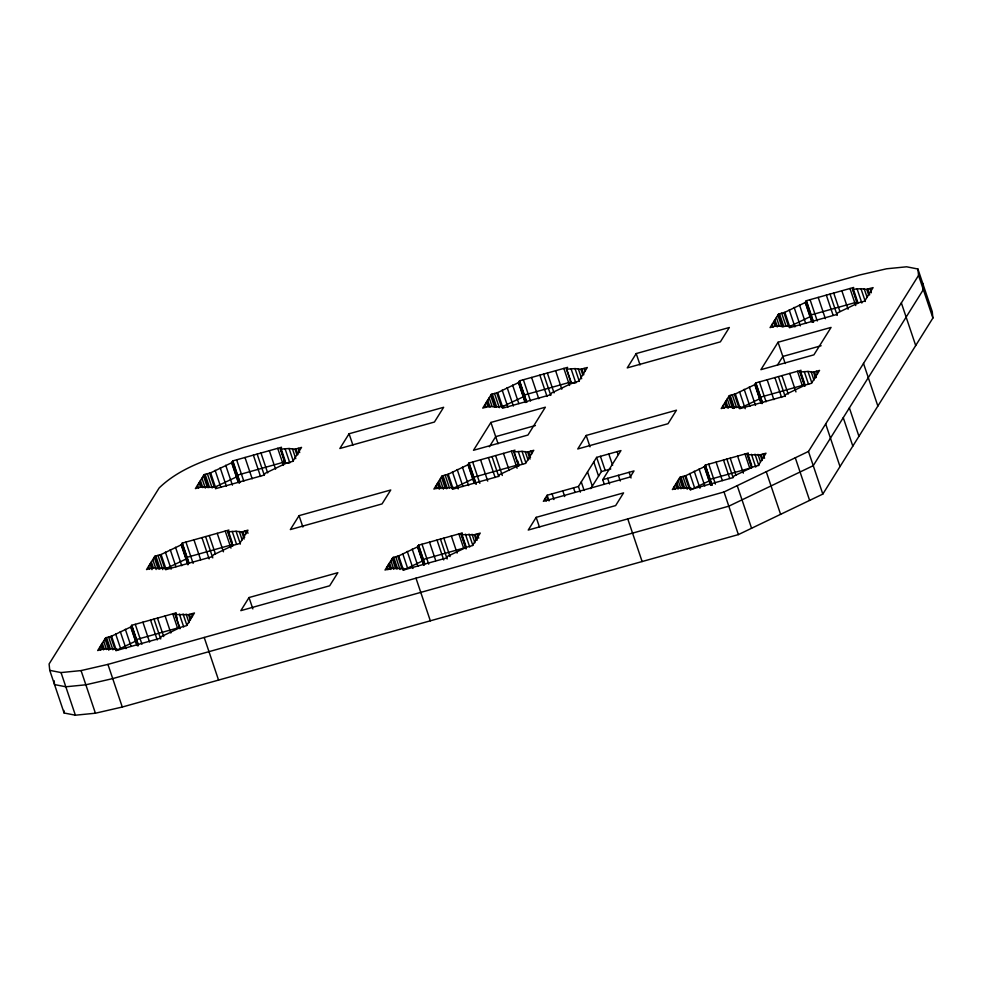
<?xml version="1.0" encoding="UTF-8"?>
<svg xmlns="http://www.w3.org/2000/svg" width="982" height="982" viewBox="0 0 982 982"><rect width="100%" height="100%" fill="white"/><g stroke="black" fill="none" stroke-linecap="round" stroke-linejoin="round"><path stroke-width="1.47" d="M280.361 449.118L281.527 447.252L232.82 460.889L231.654 462.755L210.627 472.845L204.109 474.662L195.406 488.594L201.924 486.765L207.877 487.477L216.568 486.863L215.414 488.729L264.121 475.104L265.287 473.238L286.314 463.148L292.832 461.319L301.535 447.399L295.017 449.228L289.064 448.516L280.361 449.118L285.148 463.332L289.813 462.866L285.038 448.651M227.763 531.839L228.867 530.059L182.308 543.095L181.191 544.875L161.097 554.511L154.861 556.254L146.539 569.56L152.775 567.817L158.458 568.504L166.78 567.915L165.663 569.707L212.235 556.671L213.352 554.891L233.446 545.243L239.682 543.5L247.992 530.194L241.768 531.937L236.073 531.262L227.763 531.839L232.538 546.053L233.102 545.157M175.152 614.56L176.22 612.854L131.797 625.288L130.741 626.982L111.567 636.189L105.626 637.846L97.684 650.538L103.626 648.881L116.993 648.979L115.925 650.673L160.348 638.239L161.404 636.545L180.578 627.338L186.519 625.681L194.461 612.989L188.507 614.646L175.152 614.56L179.939 628.762L175.324 614.29M285.148 463.332L280.545 448.835M349.076 433.762L339.858 448.504L434.425 422.039L443.643 407.297L349.076 433.762L352.906 445.128M299.056 515.648L290.353 529.568L382.047 503.913L390.75 489.993L299.056 515.648L302.873 527.027M249.023 597.547L240.835 610.644L329.67 585.788L337.857 572.69L249.023 597.547L252.853 608.914M566.454 369.207L567.596 367.366L519.601 380.795L518.459 382.636L497.739 392.579L491.319 394.371L482.739 408.095L489.159 406.29L495.026 406.99L503.594 406.401L502.453 408.23L550.448 394.801L551.602 392.96L572.31 383.017L578.742 381.225L587.31 367.501L580.89 369.306L575.022 368.606L566.454 369.207L571.242 383.41L574.691 383.066M513.844 451.916L514.949 450.161L469.089 463.001L467.997 464.756L448.209 474.245L442.072 475.963L433.884 489.061L440.022 487.342L445.619 488.017L453.807 487.453L452.714 489.196L498.561 476.368L499.654 474.613L519.441 465.124L525.579 463.406L533.766 450.296L527.629 452.015L522.031 451.352L513.844 451.916L518.631 466.131M461.233 534.638L462.289 532.968L418.59 545.194L417.534 546.864L398.68 555.922L392.825 557.555L385.018 570.039L390.873 568.406L404.019 568.504L402.964 570.174L446.663 557.936L447.718 556.266L466.573 547.22L472.428 545.587L480.235 533.091L474.38 534.736L461.233 534.638L466.02 548.852M490.902 422.444L473.496 450.284L527.948 435.038L545.354 407.199L490.902 422.444L498.083 443.754M489.355 446.773L495.689 436.646L535.423 425.525M571.242 383.41L571.806 382.489M602.752 479.682L620.955 450.566L596.626 457.379L578.423 486.483L547.17 495.235L543.365 501.311L630.198 477.007L634.004 470.93L602.752 479.682L604.188 483.942M636.213 353.569L627.253 367.894L720.383 341.834L729.344 327.497L636.213 353.569L640.043 364.936M586.193 435.456L577.747 448.97L668.018 423.708L676.463 410.194L586.193 435.456L590.022 446.835M536.172 517.354L528.242 530.047L615.64 505.583L623.57 492.89L536.172 517.354L539.523 527.297M590.747 488.643L601.414 471.581L610.792 468.966M852.536 289.285L853.665 287.468L806.394 300.701L805.252 302.517L784.851 312.313L778.53 314.08L770.072 327.595L776.406 325.815L782.175 326.515L790.62 325.926L789.491 327.73L836.774 314.498L837.904 312.693L858.317 302.898L864.639 301.13L873.084 287.616L866.762 289.383L860.981 288.696L852.536 289.285L857.323 303.499L857.887 302.591L853.1 288.377M799.937 372.006L801.017 370.275L755.882 382.906L754.802 384.637L735.322 393.978L729.282 395.672L721.218 408.561L727.257 406.879L732.768 407.53L740.833 406.978L739.753 408.696L784.888 396.065L785.968 394.347L805.436 384.993L811.488 383.299L819.54 370.41L813.501 372.092L807.99 371.442L799.937 372.006L804.712 386.208M747.327 454.715L748.358 453.07L705.371 465.1L704.339 466.745L685.792 475.644L680.035 477.264L672.363 489.539L678.108 487.931L691.033 488.029L690.015 489.674L732.989 477.645L734.02 476L752.568 467.088L758.325 465.48L766.009 453.205L760.252 454.813L747.327 454.715L751.635 467.506M778.051 342.252L760.903 369.674L813.906 354.846L831.067 327.411L778.051 342.252L785.219 363.561M777.376 365.181L782.838 356.454L821.124 345.738M49.751 670.362L61.031 672.572L81.064 670.583L107.934 664.397L724.029 491.97L808.468 451.45L918.551 275.402L917.9 269.007L906.619 266.797L886.586 268.786L859.716 274.972L243.622 447.399C214.236 457.367 182.063 465.799 159.182 487.919L49.1 663.967L49.751 670.362L64.1 712.993L75.381 715.203L95.414 713.214L122.284 707.028L738.378 534.601L822.818 494.081L932.9 318.033L932.249 311.638L917.9 269.007M209.608 473.128L214.395 487.342L236.429 476.97L237.595 475.104L285.05 461.822M166.952 568.124L185.979 559.077L187.096 557.297L232.439 544.605M496.732 392.861L501.52 407.064L523.234 396.851L524.388 395.01L571.131 381.924M116.355 650.391L135.516 641.197L136.584 639.503L179.841 627.388M404.474 569.56L422.321 561.078L423.365 559.409L465.934 547.49M690.579 489.858L709.127 480.959L710.158 479.314L752.016 467.604M857.225 302.026L811.169 314.915L810.04 316.732L789.638 326.515L784.851 312.313M518.533 464.707L473.876 477.203L472.784 478.958L452.997 488.459L448.209 474.245M804.614 384.809L760.657 397.121L759.577 398.839L740.109 408.193L735.322 393.978M918.551 275.402L932.9 318.033M901.353 302.91L915.703 345.541M869.929 288.499L871.353 292.759M867.744 289.113L869.659 294.796M866.762 289.383L868.677 295.066M864.234 288.88L867.106 297.411M860.981 288.696L865.289 301.486M857.077 288.831L861.852 303.033M853.198 290.426L857.495 303.217M849.982 288.512L855.715 305.562M841.844 290.782L848.067 309.256M863.509 363.426L877.859 406.057M833.718 293.053L839.941 311.527M830.036 294.084L837.204 315.406M826.341 295.128L833.031 315.026M818.215 297.399L825.383 318.72M849.381 407.898L858.943 436.315M810.076 299.67L817.257 320.991M806.394 300.701L813.562 322.022M806.21 300.995L813.391 322.305M805.829 301.609L812.519 321.507M805.436 302.235L812.126 322.133M805.252 302.517L811.476 320.991M843.256 417.681L852.818 446.11M799.495 304.936L805.706 323.422M816.521 371.257L817.478 374.093M794.119 307.403L800.342 325.877M814.446 371.834L816.361 377.518M813.501 372.092L815.416 377.788M811.095 371.613L813.968 380.144M789.221 309.87L794.954 326.92M807.99 371.442L811.819 382.808M825.678 423.942L840.015 466.573M804.258 371.564L808.567 384.355M783.857 312.583L788.644 326.797M781.684 313.197L785.993 325.987M800.477 371.135L804.774 383.925M800.097 371.736L804.884 385.938M779.512 313.798L783.82 326.589M778.53 314.08L782.826 326.871M797.482 371.257L802.269 385.472M777.867 315.136L781.684 326.503M776.406 317.456L779.278 325.987M774.958 319.776L777.351 326.883M774.295 320.832L776.21 326.515M773.644 321.887L775.08 326.147M789.724 373.43L795.948 391.904M772.183 324.207L773.141 327.055M808.468 451.45L822.818 494.081M781.967 375.603L788.19 394.077M778.444 376.585L785.146 396.483M774.921 377.579L781.611 397.477M795.285 457.784L809.622 500.415M767.163 379.752L773.853 399.637M759.405 381.912L766.095 401.81M755.882 382.906L762.572 402.804M755.71 383.176L762.413 403.074M755.342 383.766L762.032 403.663M754.974 384.367L761.185 402.841M754.802 384.637L761.013 403.111M749.303 386.945L755.514 405.419M744.172 389.302L749.917 406.352M763.124 454.003L764.561 458.275M761.148 454.556L762.584 458.827M739.495 391.658L745.228 408.708M766.255 471.704L780.604 514.347M760.252 454.813L762.167 460.497M757.957 454.347L760.35 461.454M754.998 454.175L758.828 465.554M734.376 394.248L739.164 408.451M732.302 394.825L736.61 407.616M751.451 454.298L755.747 467.088M730.227 395.402L734.524 408.193M729.282 395.672L733.591 408.463M728.656 396.679L732.474 408.046M748.321 455.317L751.672 465.259M747.486 454.457L751.795 467.248M727.269 398.888L730.129 407.42M744.994 454.015L749.782 468.23M725.882 401.11L728.276 408.217M725.244 402.117L727.159 407.8M724.618 403.123L726.054 407.383M723.231 405.345L724.188 408.181M737.605 456.078L743.349 473.14M730.215 458.152L735.96 475.202M737.224 485.636L751.574 528.267M726.864 459.085L733.075 477.559M723.501 460.03L729.724 478.504M716.111 462.092L722.335 480.566M724.029 491.97L738.378 534.601M708.734 464.167L715.424 484.065M705.371 465.1L712.06 484.998M705.211 465.358L711.901 485.255M704.855 465.922L711.078 484.396M704.499 466.487L710.722 484.961M704.339 466.745L710.563 485.218M699.098 468.954L704.843 486.004M694.225 471.188L699.957 488.25M689.757 473.434L694.544 487.649M685.792 475.644L690.101 488.435M684.896 475.902L689.192 488.692M682.92 476.454L687.216 489.245M680.943 477.007L684.761 488.373M680.035 477.264L683.865 488.631M679.434 478.222L682.785 488.164M678.12 480.333L680.992 488.852M676.794 482.444L678.709 488.128M676.193 483.402L678.108 489.085M675.604 484.359L677.028 488.619M674.278 486.471L675.235 489.318M629.118 472.293L631.033 477.976M617.15 451.634L618.108 454.47M584.106 368.41L585.051 371.245M618.378 475.3L620.293 480.984M581.896 369.023L583.811 374.707M580.89 369.306L582.805 374.989M608.791 453.966L612.621 465.345M578.324 368.79L581.675 378.745M627.768 518.913L642.118 561.544M575.022 368.606L579.331 381.397M571.058 368.741L575.833 382.955M600.432 456.311L605.207 470.525M607.637 478.308L609.552 483.991M596.626 457.379L601.414 471.581M566.639 368.913L570.935 381.703M563.852 368.41L569.585 385.472M593.779 461.921L598.566 476.135M555.603 370.73L561.814 389.203M587.531 471.925L592.306 486.139M547.355 373.037L554.044 392.923M581.27 481.941L584.143 490.46M543.598 374.081L550.779 395.402M578.423 486.483L580.337 492.166M539.855 375.136L547.023 396.446M573.537 487.858L574.973 492.117M531.606 377.444L538.774 398.753M562.796 490.853L564.711 496.548M523.357 379.752L530.525 401.061M519.601 380.795L526.782 402.117M519.429 381.09L526.597 402.399M519.024 381.716L525.726 401.613M518.631 382.342L525.333 402.239M518.459 382.636L525.149 402.534M552.056 493.86L553.971 499.556M512.604 385.091L518.815 403.577M547.17 495.235L549.085 500.918M546.581 496.18L548.005 500.452M530.697 451.155L531.655 454.003M545.268 498.279L546.225 501.115M507.154 387.595L513.365 406.069M528.598 451.745L530.501 457.44M527.629 452.015L530.022 459.122M525.186 451.524L528.058 460.055M502.17 390.1L507.915 407.162M522.031 451.352L525.861 462.718M518.238 451.475L522.547 464.265M497.739 392.579L502.526 406.781M517.747 460.988L519.171 465.259M494.523 393.475L499.31 407.69M514.016 451.646L518.803 465.861M492.313 394.089L496.622 406.879M511.364 451.168L517.097 468.218M491.319 394.371L495.615 407.162M490.644 395.439L494.474 406.818M489.171 397.808L492.043 406.327M487.698 400.165L490.092 407.26M487.023 401.233L488.938 406.916M486.36 402.301L487.796 406.56M503.484 453.377L509.216 470.427M484.887 404.658L485.845 407.505M495.603 455.574L502.293 475.472M492.019 456.581L498.709 476.479M488.435 457.587L495.137 477.485M480.554 459.785L487.735 481.106M472.673 461.994L479.854 483.316M469.089 463.001L476.27 484.31M468.917 463.271L475.619 483.169M468.549 463.872L475.239 483.77M468.168 464.474L474.392 482.948M467.997 464.756L474.22 483.23M462.412 467.101L468.623 485.574M457.195 469.494L462.939 486.544M477.301 533.913L478.737 538.173M475.3 534.478L477.203 540.161M474.38 534.736L476.295 540.419M452.444 471.888L458.189 488.938M472.047 534.257L474.92 542.788M469.04 534.085L472.87 545.464M447.252 474.515L452.039 488.729M465.431 534.22L469.727 547.011M445.141 475.104L449.449 487.894M443.029 475.693L447.338 488.484M461.761 533.803L466.069 546.593M442.072 475.963L446.38 488.754M461.405 534.38L466.18 548.582M441.434 476.982L445.263 488.361M458.864 533.926L463.651 548.128M440.022 479.241L443.373 489.183M438.623 481.487L441.004 488.594M437.972 482.518L439.887 488.201M437.334 483.537L439.249 489.22M435.934 485.795L436.88 488.631M451.364 536.025L457.096 553.075M443.852 538.124L450.063 556.598M440.439 539.081L447.129 558.979M437.015 540.039L443.717 559.936M429.515 542.138L435.726 560.612M422.002 544.237L428.692 564.134M418.59 545.194L424.801 563.668M418.418 545.452L424.641 563.926M418.062 546.029L424.285 564.503M417.706 546.606L423.917 565.08M417.534 546.864L423.758 565.337M412.207 549.11L417.951 566.16M407.248 551.381L412.992 568.443M415.987 578.177L430.337 620.82M402.718 553.664L407.493 567.878M398.68 555.922L402.988 568.713M397.771 556.168L402.068 568.959M395.758 556.733L400.055 569.523M393.745 557.297L397.575 568.664M392.825 557.555L396.654 568.922M392.223 558.525L395.574 568.48M390.873 560.673L393.745 569.204M389.535 562.821L391.45 568.504M388.921 563.803L390.836 569.486M388.32 564.773L389.756 569.032M386.969 566.921L387.927 569.756M298.283 448.308L299.706 452.579M296.036 448.946L297.951 454.629M295.017 449.228L296.932 454.912M292.415 448.7L295.754 458.655M289.064 448.516L293.373 461.307M280.95 448.185L285.259 460.975M277.722 448.32L283.467 465.382M269.35 450.664L275.574 469.138M260.979 453.009L267.681 472.907M257.174 454.077L264.342 475.386M253.368 455.145L260.537 476.454M244.997 457.477L252.165 478.799M236.625 459.822L243.794 481.143M232.82 460.889L239.989 482.211M232.636 461.184L239.804 482.493M232.231 461.822L239.412 483.144M231.838 462.461L238.528 482.358M231.654 462.755L238.344 482.653M225.713 465.259L232.403 485.145M247.022 530.464L247.98 533.312M244.874 531.066L245.831 533.913M242.738 531.667L244.653 537.35M220.177 467.788L226.4 486.262M241.768 531.937L244.15 539.044M239.277 531.446L242.149 539.965M236.073 531.262L240.381 544.053M215.132 470.329L220.864 487.391M232.218 531.385L236.527 544.175M210.627 472.845L215.414 487.06M228.315 530.943L232.145 542.322M227.934 531.557L232.722 545.771M207.362 473.754L212.149 487.968M225.234 531.078L230.979 548.128M205.128 474.38L209.436 487.17M204.109 474.662L208.417 487.453M203.434 475.754L207.251 487.121M201.936 478.148L205.275 488.091M200.438 480.542L202.832 487.649M217.231 533.312L223.454 551.786M199.751 481.634L201.666 487.317M199.076 482.714L200.512 486.974M197.578 485.108L198.536 487.956M209.227 535.558L215.451 554.032M205.594 536.577L212.763 557.886M201.948 537.596L209.129 558.905M193.945 539.83L200.647 559.728M185.942 542.076L193.123 563.386M182.308 543.095L188.998 562.981M182.136 543.365L188.826 563.263M181.756 543.979L188.446 563.877M181.363 544.593L188.065 564.49M181.191 544.875L187.893 564.76M175.52 547.256L181.731 565.73M204.207 637.453L218.556 680.084M170.23 549.687L175.962 566.737M191.478 613.824L192.435 616.659M189.44 614.388L190.876 618.66M188.507 614.646L190.422 620.342M165.393 552.117L171.138 569.167M186.138 614.18L189.01 622.698M183.082 613.995L186.911 625.374M161.097 554.511L165.884 568.725L164.902 568.995L160.127 554.781M179.411 614.131L183.72 626.921M157.979 555.382L162.767 569.597M175.68 613.701L177.116 617.973M155.843 555.984L160.14 568.774M154.861 556.254L159.17 569.044M154.211 557.297L158.041 568.664M172.746 613.824L177.533 628.038M152.787 559.58L156.138 569.535M151.351 561.876L153.266 567.559M150.7 562.907L152.615 568.59M150.05 563.95L151.964 569.634M148.626 566.233L149.583 569.081M165.111 615.96L170.856 633.022M157.476 618.095L163.699 636.582M154.002 619.077L160.704 638.963M150.541 620.047L157.23 639.945M142.906 622.183L149.595 642.081M135.27 624.319L141.96 644.217M131.797 625.288L138.499 645.186M131.637 625.559L137.848 644.032M131.269 626.135L137.959 646.033M130.901 626.725L137.124 645.199M130.741 626.982L136.952 645.456M125.315 629.266L131.06 646.316M120.283 631.573L126.015 648.636M115.667 633.893L120.455 648.108M111.567 636.189L115.876 648.979M110.635 636.446L114.943 649.237M108.597 637.011L112.893 649.802M106.547 637.588L110.377 648.955M105.626 637.846L109.444 649.212M105 638.84L108.83 650.207M103.638 641.025L106.51 649.544M102.275 643.198L104.19 648.893M101.649 644.192L103.564 649.875M107.934 664.397L122.284 707.028M101.036 645.186L102.472 649.446M99.673 647.371L100.63 650.207M81.064 670.583L95.414 713.214M61.031 672.572L75.381 715.203M922.687 283.221L923.338 289.604L813.256 465.664L728.816 506.184L112.721 678.599L85.851 684.798L65.819 686.786L54.538 684.577L54.145 680.735M63.842 710.44L64.1 712.993"/></g></svg>
